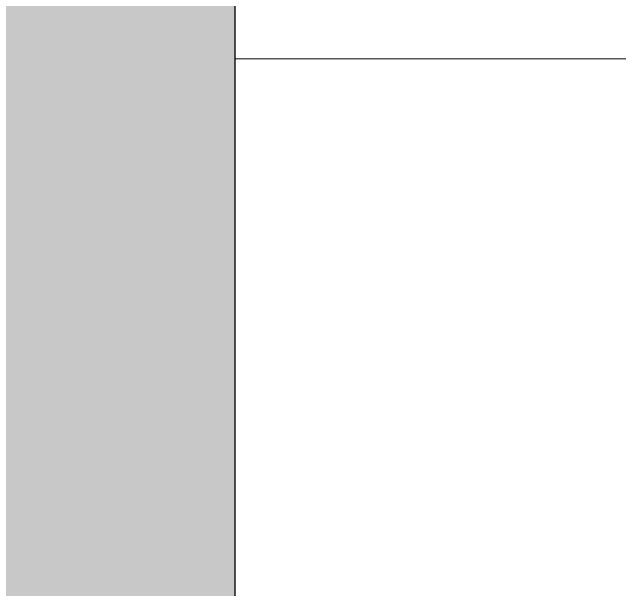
# Model space of a CAD drawing. Header units: millimetres. Extents: x -11345 to 411485, y -9810 to 73012.
# Drawn here: x 140769.8286 to 140770.0616, y 17546.0804 to 17546.3019 of the extents above; entities that cross this region are included whole.
import ezdxf

# ---------------------------------------------------------------- set-up
doc = ezdxf.new("R2010")
doc.units = ezdxf.units.MM
doc.layers.add('PDF _Линии', color=7, linetype='Continuous')
doc.layers.add('PDF _Стены наружные', color=7, linetype='Continuous')
doc.layers.add('PDF _Ограждение', color=7, linetype='Continuous', true_color=0x7f7f7f)

msp = doc.modelspace()

# ---------------------------------------------------------------- hatches: boundary and pattern name
at = {"layer": 'PDF _Стены наружные', "true_color": 0xb6c1cb, "transparency": 33554687}
msp.add_hatch(color=9, dxfattribs=at).paths.add_polyline_path([(140769.91404, 17910.28816), (140617.54022, 17910.28816), (140617.54022, 18007.6381), (139415.4801, 18007.6381), (139415.4801, 16936.78877), (140769.91404, 16936.78877)])

# ---------------------------------------------------------------- linework, layer by layer
at = {"layer": 'PDF _Линии', "lineweight": 30}
msp.add_lwpolyline([(139669.43646, 16936.78877), (139669.43646, 17910.28816), (140769.91404, 17910.28816), (140769.91404, 16936.78877)], dxfattribs=at)
at = {"layer": 'PDF _Ограждение', "lineweight": 0}
msp.add_lwpolyline([(140909.59004, 17546.28404), (140769.91404, 17546.28404), (140909.59004, 17546.28404)], dxfattribs=at)
msp.add_lwpolyline([(140769.91404, 17546.28404), (140769.91404, 17546.28404), (140769.91404, 17546.28404)], close=True, dxfattribs=at)
msp.add_lwpolyline([(140769.91404, 17546.28404), (140769.91404, 17546.28404), (140769.91404, 17546.28404)], close=True, dxfattribs=at)
at = {"layer": 'PDF _Ограждение', "color": 7, "lineweight": 9, "ltscale": 2.370585}
msp.add_lwpolyline([(140769.91404, 17546.28404), (145561.22408, 17546.28404)], dxfattribs=at)

doc.saveas('drawing.dxf')
